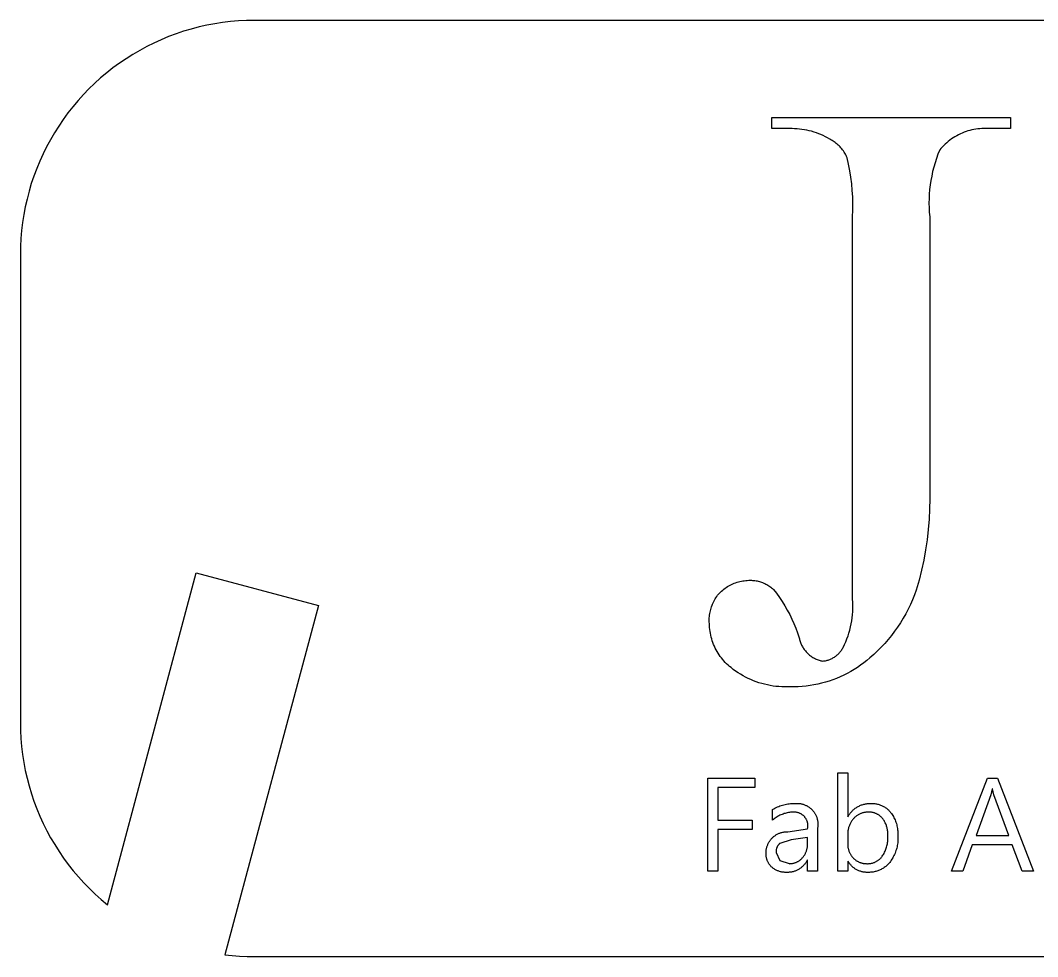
# Model space of a CAD drawing. Extents: x 0 to 595, y 0 to 619.
# Drawn here: x 0 to 258.7, y 380.5 to 618.6 of the extents above; entities that cross this region are included whole.
import ezdxf

# ---------------------------------------------------------------- set-up
doc = ezdxf.new("R2010")
doc.units = 0
doc.layers.add('Default', color=7, linetype='CONTINUOUS')

msp = doc.modelspace()

# ---------------------------------------------------------------- linework, layer by layer
at = {"layer": 'Default', "color": 1}
for points in [[(535.748031, 618.60791), (59.527559, 618.60791), (57.495222, 618.573207), (55.465254, 618.469137), (53.440024, 618.295824), (51.421891, 618.053467), (49.413209, 617.74235), (47.416319, 617.362837), (45.433551, 616.915368), (43.467216, 616.400466), (41.519606, 615.818733), (39.592993, 615.170844), (37.689623, 614.457556), (35.811714, 613.679701), (33.961458, 612.838185), (32.14101, 611.93399), (30.352494, 610.968171), (28.597994, 609.941853), (26.879558, 608.856232), (25.199187, 607.712574), (23.558842, 606.512214), (21.960434, 605.25655), (20.405828, 603.947048), (18.896837, 602.585232), (17.435218, 601.172692), (16.022678, 599.711073), (14.660862, 598.202081), (13.351359, 596.647476), (12.095696, 595.049068), (10.895335, 593.408723), (9.751678, 591.728352), (8.666058, 590.009915), (7.639739, 588.255416), (6.673919, 586.4669), (5.769725, 584.646452), (4.928209, 582.796195), (4.150354, 580.918287), (3.437066, 579.014917), (2.789178, 577.088304), (2.207443, 575.140694), (1.692542, 573.174359), (1.245074, 571.191591), (0.865559, 569.194701), (0.554443, 567.186019), (0.312086, 565.167886), (0.138773, 563.142655), (0.034703, 561.112688), (0, 559.080351), (0, 440.025233), (0.034986, 437.984628), (0.139904, 435.946421), (0.31463, 433.913009), (0.558958, 431.886783), (0.872602, 429.870122), (1.255193, 427.865398), (1.70628, 425.874968), (2.225334, 423.901171), (2.811746, 421.946327), (3.464825, 420.012734), (4.183803, 418.102665), (4.967836, 416.218366), (5.816002, 414.362051), (6.727304, 412.535901), (7.70067, 410.742065), (8.734958, 408.982649), (9.82895, 407.259724), (10.981362, 405.575313), (12.190837, 403.931396), (13.455955, 402.329906), (14.775229, 400.772727), (16.147107, 399.261686), (17.569978, 397.798562), (19.042168, 396.385074), (20.561947, 395.022884), (22.12753, 393.713592)], [(22.12753, 393.713592), (44.739855, 478.10394)], [(44.739855, 478.10394), (75.789426, 469.784232)], [(75.789426, 469.784232), (51.993434, 380.976378)], [(51.993434, 380.976378), (53.87032, 380.767103), (55.7529, 380.61747), (57.639279, 380.52763), (59.527559, 380.497673)], [(59.527559, 380.497673), (535.748031, 380.497673), (537.737809, 380.530938), (539.725362, 380.630695), (541.70847, 380.796832)]]:
    msp.add_lwpolyline(points, dxfattribs=at)
at = {"layer": 'Default', "color": 7}
for points in [[(191.075036, 591.061824), (191.075036, 593.863121), (251.769802, 593.863121), (251.769802, 591.061824), (246.575737, 591.061824), (246.060261, 591.096889), (245.543879, 591.114079), (245.027213, 591.113372), (244.510881, 591.094768), (243.995502, 591.05829), (243.481698, 591.003982), (242.970082, 590.931909), (242.46127, 590.842158), (241.955872, 590.734836), (241.454495, 590.610072), (240.95774, 590.468016), (240.466205, 590.308837), (239.980478, 590.132729), (239.501142, 589.939901), (239.028774, 589.730585), (238.563939, 589.505033), (238.107196, 589.263515), (237.659094, 589.006321), (237.220168, 588.733759), (236.790948, 588.446157), (236.371947, 588.14386), (235.963669, 587.82723), (235.566604, 587.496649), (235.181227, 587.152512), (234.808003, 586.795233), (234.447378, 586.42524), (234.099786, 586.042977), (233.765643, 585.648904), (233.335707, 584.574115), (232.941662, 583.485654), (232.583943, 582.384721), (232.262944, 581.272525), (231.979018, 580.150294), (231.732477, 579.019261), (231.523593, 577.880673), (231.352595, 576.735781), (231.219673, 575.585846), (231.124972, 574.432135), (231.068596, 573.275917), (231.050609, 572.118466), (231.071028, 570.961055), (231.129833, 569.804958), (231.226958, 568.651449), (231.226958, 499.567382), (231.264126, 496.949141), (231.216455, 494.331071), (231.083998, 491.715919), (230.866892, 489.106431), (230.565366, 486.505345), (230.179736, 483.915393), (229.710406, 481.339292), (229.157871, 478.779747), (228.522709, 476.239445), (227.805587, 473.721053), (227.348897, 472.481802), (226.851723, 471.258231), (226.314602, 470.051661), (225.738116, 468.863397), (225.122887, 467.694722), (224.469579, 466.546899), (223.778898, 465.421169), (223.051592, 464.318747), (222.288445, 463.240825), (221.490282, 462.188568), (220.657966, 461.163113), (219.792397, 460.165567), (218.894508, 459.197009), (217.965271, 458.258485), (217.00569, 457.351009), (216.016802, 456.475562), (215.254595, 455.828421), (214.470942, 455.207425), (213.666737, 454.613285), (212.8429, 454.046678), (212.000374, 453.508254), (211.140123, 452.99863), (210.263131, 452.518387), (209.3704, 452.068074), (208.462952, 451.648209), (207.541826, 451.259269), (206.608073, 450.9017), (205.662763, 450.575911), (204.706977, 450.282275), (203.741807, 450.021128), (202.768359, 449.792769), (201.787746, 449.597457), (200.801089, 449.435418), (199.809516, 449.306837), (198.814162, 449.211859), (197.816167, 449.150595), (196.81667, 449.123114), (195.816815, 449.129448), (195.079089, 449.099711), (194.34078, 449.094769), (193.602722, 449.114629), (192.865747, 449.159268), (192.130687, 449.228634), (191.398372, 449.32265), (190.669628, 449.44121), (189.945278, 449.584181), (189.226138, 449.751399), (188.51302, 449.942678), (187.806729, 450.157801), (187.108062, 450.396525), (186.417808, 450.658581), (185.736745, 450.943674), (185.065642, 451.251481), (184.405256, 451.581655), (183.756333, 451.933824), (183.119604, 452.30759), (182.495789, 452.702532), (181.88559, 453.118203), (181.289698, 453.554135), (180.708784, 454.009835), (180.326684, 454.324985), (179.955478, 454.652898), (179.595593, 454.993197), (179.247442, 455.34549), (178.911423, 455.709374), (178.587923, 456.084432), (178.277313, 456.470232), (177.97995, 456.866332), (177.696174, 457.272277), (177.426312, 457.687602), (177.170674, 458.111829), (176.929551, 458.544473), (176.703222, 458.985036), (176.491947, 459.433012), (176.295966, 459.887888), (176.115507, 460.349141), (175.950775, 460.816242), (175.80196, 461.288656), (175.669233, 461.765839), (175.552745, 462.247244), (175.45263, 462.732318), (175.369005, 463.220505), (175.301963, 463.711245), (175.251583, 464.203975), (175.217923, 464.698128), (175.20102, 465.193137), (175.180435, 465.557035), (175.172243, 465.921421), (175.176452, 466.285877), (175.193058, 466.649977), (175.222042, 467.013302), (175.26337, 467.37543), (175.316993, 467.735943), (175.382851, 468.094423), (175.460866, 468.450455), (175.55095, 468.803626), (175.652995, 469.153529), (175.766886, 469.499757), (175.892491, 469.841909), (176.029663, 470.179591), (176.178244, 470.51241), (176.338062, 470.839981), (176.508932, 471.161926), (176.690656, 471.477872), (176.883023, 471.787452), (177.085811, 472.090308), (177.298786, 472.386089), (177.5217, 472.674454), (177.754296, 472.955069), (178.025317, 473.220627), (178.305401, 473.476609), (178.59421, 473.722705), (178.891396, 473.958617), (179.196598, 474.18406), (179.50945, 474.398763), (179.829574, 474.602466), (180.156581, 474.794924), (180.490078, 474.975903), (180.829662, 475.145185), (181.174922, 475.302567), (181.525443, 475.447857), (181.8808, 475.58088), (182.240564, 475.701476), (182.604302, 475.809498), (182.971573, 475.904817), (183.341934, 475.987318), (183.714938, 476.056901), (184.090134, 476.113481), (184.46707, 476.156991), (184.84529, 476.187377), (185.224338, 476.204605), (185.603754, 476.208651), (185.896982, 476.203817), (186.189874, 476.18899), (186.48209, 476.164188), (186.77329, 476.129438), (187.063137, 476.084782), (187.351293, 476.030272), (187.637423, 475.96597), (187.921196, 475.891952), (188.20228, 475.808302), (188.480349, 475.715121), (188.75508, 475.612513), (189.026154, 475.500601), (189.293254, 475.379512), (189.556072, 475.249389), (189.814302, 475.110381), (190.067642, 474.962653), (190.3158, 474.806373), (190.558486, 474.641726), (190.795418, 474.468901), (191.026322, 474.2881), (191.250927, 474.099532), (191.468974, 473.903417), (192.250251, 472.895466), (192.9972, 471.861819), (193.708974, 470.803643), (194.384771, 469.722136), (195.023825, 468.618519), (195.625414, 467.494041), (196.188858, 466.349974), (196.71352, 465.18761), (197.198807, 464.008265), (197.64417, 462.81327), (198.049105, 461.603978), (198.098455, 461.358609), (198.156107, 461.115057), (198.221995, 460.873601), (198.296042, 460.634523), (198.378163, 460.398097), (198.468263, 460.164593), (198.566239, 459.934285), (198.671977, 459.707434), (198.785356, 459.484305), (198.906244, 459.265153), (199.034503, 459.050232), (199.169985, 458.839789), (199.312533, 458.634067), (199.461983, 458.433303), (199.618163, 458.237729), (199.780893, 458.047569), (199.949984, 457.863044), (200.125243, 457.684365), (200.306466, 457.51174), (200.493446, 457.345367), (200.685967, 457.185437), (200.883806, 457.032137), (201.086735, 456.88564), (201.294522, 456.746117), (201.506925, 456.61373), (201.7237, 456.48863), (201.944597, 456.370961), (202.169362, 456.26086), (202.397735, 456.158453), (202.629454, 456.063857), (202.86425, 455.977184), (203.101853, 455.898532), (203.34199, 455.827991), (203.584382, 455.765644), (203.828752, 455.711561), (204.074818, 455.665807), (204.296011, 455.691893), (204.516192, 455.725477), (204.735105, 455.766517), (204.952498, 455.814968), (205.168121, 455.870773), (205.381724, 455.933868), (205.593062, 456.00418), (205.801889, 456.081628), (206.007966, 456.166123), (206.211056, 456.257567), (206.410923, 456.355855), (206.607337, 456.460873), (206.800071, 456.572501), (206.988904, 456.690609), (207.173617, 456.815061), (207.353998, 456.945714), (207.529837, 457.082417), (207.700933, 457.225013), (207.867088, 457.373336), (208.02811, 457.527216), (208.183814, 457.686475), (208.334021, 457.850929), (208.478556, 458.02039), (208.617253, 458.194661), (208.749952, 458.373542), (208.876501, 458.556825), (208.996752, 458.744301), (209.110567, 458.935751), (209.217816, 459.130956), (209.565457, 459.843618), (209.88809, 460.567945), (210.185324, 461.303061), (210.456799, 462.048073), (210.702187, 462.80208), (210.92119, 463.564169), (211.113544, 464.333416), (211.279014, 465.108891), (211.417402, 465.889654), (211.528538, 466.67476), (211.61229, 467.463257), (211.668554, 468.25419), (211.697262, 469.046603), (211.698382, 469.839535), (211.67191, 470.632025), (211.617879, 471.423114), (211.617879, 568.651449), (211.68298, 570.331164), (211.693534, 572.012108), (211.649532, 573.692508), (211.551018, 575.370595), (211.398097, 577.044601), (211.19093, 578.712764), (210.929735, 580.373324), (210.614787, 582.024533), (210.246419, 583.66465), (210.109924, 583.965676), (209.963223, 584.261862), (209.806488, 584.552862), (209.6399, 584.838337), (209.463655, 585.117953), (209.277958, 585.391383), (209.083027, 585.658308), (208.87909, 585.918417), (208.666382, 586.171405), (208.445155, 586.416977), (208.215666, 586.654847), (207.978183, 586.884737), (207.732983, 587.106377), (207.480354, 587.319509), (207.220589, 587.523885), (206.953992, 587.719265), (206.680874, 587.905421), (206.401556, 588.082137), (206.116362, 588.249205), (205.825626, 588.40643), (205.280446, 588.720591), (204.724998, 589.016221), (204.159914, 589.292983), (203.585833, 589.550565), (203.003405, 589.788676), (202.413291, 590.007043), (201.816161, 590.205421), (201.21269, 590.383584), (200.603565, 590.54133), (199.989473, 590.678481), (199.371113, 590.794881), (198.749184, 590.890397), (198.124393, 590.964921), (197.497446, 591.018371), (196.869056, 591.050684), (196.239934, 591.061824), (191.075036, 591.061824)], [(210.382088, 404.804829), (210.382088, 402.274905), (207.830906, 402.274905), (207.830906, 427.27648), (210.382088, 427.27648), (210.382088, 416.08583), (210.445868, 416.08583), (210.553135, 416.278881), (210.667037, 416.468093), (210.787435, 416.653239), (210.914186, 416.834096), (211.047135, 417.010445), (211.186124, 417.182075), (211.330985, 417.348778), (211.481542, 417.510355), (211.637616, 417.66661), (211.799018, 417.817356), (211.965554, 417.96241), (212.137022, 418.101597), (212.313217, 418.234752), (212.493926, 418.361712), (212.678932, 418.482325), (212.868012, 418.596446), (213.060938, 418.703937), (213.257477, 418.804669), (213.457394, 418.898521), (213.660446, 418.985379), (213.86639, 419.065139), (214.074978, 419.137705), (214.285959, 419.202989), (214.499078, 419.260913), (214.714078, 419.311406), (214.930701, 419.354409), (215.148686, 419.389869), (215.36777, 419.417745), (215.587688, 419.438001), (215.808178, 419.450613), (216.028972, 419.455568), (216.249806, 419.452857), (216.461971, 419.458701), (216.674213, 419.457238), (216.886278, 419.448472), (217.097915, 419.432412), (217.308874, 419.409077), (217.518906, 419.378496), (217.72776, 419.340703), (217.93519, 419.295745), (218.14095, 419.243675), (218.344796, 419.184553), (218.546486, 419.118452), (218.745782, 419.045447), (218.942446, 418.965626), (219.136248, 418.879084), (219.326955, 418.785923), (219.514344, 418.686254), (219.698191, 418.580194), (219.878278, 418.467869), (220.054394, 418.349413), (220.226328, 418.224966), (220.393877, 418.094675), (220.556842, 417.958694), (220.715031, 417.817185), (220.868255, 417.670316), (221.016334, 417.51826), (221.159092, 417.361197), (221.29636, 417.199315), (221.484882, 416.939776), (221.664251, 416.673829), (221.83425, 416.401796), (221.99467, 416.124008), (222.145319, 415.840801), (222.286014, 415.55252), (222.416583, 415.259513), (222.536869, 414.962137), (222.646726, 414.660752), (222.746018, 414.355724), (222.834628, 414.047423), (222.912447, 413.736223), (222.979381, 413.422502), (223.035348, 413.10664), (223.080281, 412.789021), (223.114125, 412.470029), (223.136839, 412.150052), (223.148395, 411.829477), (223.148781, 411.508696), (223.137994, 411.188095), (223.150349, 410.845177), (223.151203, 410.502038), (223.140554, 410.159063), (223.118416, 409.816637), (223.084811, 409.475147), (223.039779, 409.134974), (222.98337, 408.796503), (222.915646, 408.460112), (222.836685, 408.126181), (222.746575, 407.795083), (222.645418, 407.467193), (222.533326, 407.142877), (222.410426, 406.822501), (222.276856, 406.506424), (222.132766, 406.195002), (221.978319, 405.888585), (221.813688, 405.587518), (221.639057, 405.292138), (221.454623, 405.002777), (221.260594, 404.719762), (221.057187, 404.443409), (220.90538, 404.264606), (220.747558, 404.09109), (220.583905, 403.923063), (220.41461, 403.76072), (220.239873, 403.604252), (220.059895, 403.453839), (219.874888, 403.309659), (219.685066, 403.171878), (219.490652, 403.040657), (219.291871, 402.916151), (219.088956, 402.798502), (218.882142, 402.68785), (218.671672, 402.584322), (218.45779, 402.48804), (218.240746, 402.399115), (218.020794, 402.317651), (217.798187, 402.243744), (217.573188, 402.177479), (217.346058, 402.118933), (217.117061, 402.068177), (216.886466, 402.025266), (216.654539, 401.990253), (216.421553, 401.963177), (216.187778, 401.944072), (215.953487, 401.932957), (215.718953, 401.929849), (215.48445, 401.934747), (215.293746, 401.931559), (215.103046, 401.934947), (214.912575, 401.944908), (214.722562, 401.961429), (214.533231, 401.984493), (214.344807, 402.01407), (214.157516, 402.050125), (213.971579, 402.092617), (213.787218, 402.141494), (213.60465, 402.196698), (213.424095, 402.258164), (213.245767, 402.325818), (213.069877, 402.399581), (212.896634, 402.479363), (212.726246, 402.565071), (212.558914, 402.656602), (212.394837, 402.753849), (212.23421, 402.856694), (212.077224, 402.965016), (211.924066, 403.078686), (211.774919, 403.197569), (211.629959, 403.321524), (211.489359, 403.450402), (211.353286, 403.584052), (211.221901, 403.722313), (211.095362, 403.865022), (210.973817, 404.012009), (210.857413, 404.163099), (210.746287, 404.318113), (210.640571, 404.476865), (210.540392, 404.639168), (210.445868, 404.804829), (210.382088, 404.804829)], [(186.741143, 423.534747), (177.386812, 423.534747), (177.386812, 415.200889), (186.060828, 415.200889), (186.060828, 412.819787), (177.386812, 412.819787), (177.386812, 402.274905), (174.835631, 402.274905), (174.835631, 425.915849), (186.741143, 425.915849), (186.741143, 423.534747)], [(257.663978, 402.274905), (254.772639, 402.274905), (252.194886, 408.907976), (242.035336, 408.907976), (239.635631, 402.274905), (236.744293, 402.274905), (245.928545, 425.915849), (248.479726, 425.915849), (257.663978, 402.274905)], [(251.323231, 411.289078), (247.557582, 421.618706), (247.204136, 423.19459), (247.12441, 423.19459), (246.739078, 421.618706), (243.005318, 411.289078), (251.323231, 411.289078)], [(191.282778, 417.922149), (191.58226, 418.098943), (191.88749, 418.265617), (192.198126, 418.421984), (192.513821, 418.567869), (192.83422, 418.703107), (193.158966, 418.827549), (193.487693, 418.941054), (193.820035, 419.043497), (194.155618, 419.13476), (194.494068, 419.214743), (194.835004, 419.283356), (195.178046, 419.340521), (195.522808, 419.386177), (195.868905, 419.420269), (196.215949, 419.442761), (196.563551, 419.453629), (196.911322, 419.452857), (197.092975, 419.469605), (197.275095, 419.480112), (197.457469, 419.484365), (197.639881, 419.482361), (197.822117, 419.474101), (198.003962, 419.459594), (198.185202, 419.438858), (198.365626, 419.411918), (198.545018, 419.378805), (198.72317, 419.339558), (198.89987, 419.294223), (199.07491, 419.242854), (199.248086, 419.185511), (199.419194, 419.122261), (199.58803, 419.05318), (199.754398, 418.978347), (199.918102, 418.897853), (200.078948, 418.811789), (200.236746, 418.720261), (200.391314, 418.623372), (200.542466, 418.521239), (200.690026, 418.413981), (200.833819, 418.301725), (200.973678, 418.184602), (201.109438, 418.062752), (201.240937, 417.936316), (201.368022, 417.805443), (201.490543, 417.670289), (201.608357, 417.531012), (201.721323, 417.387775), (201.82931, 417.240748), (201.93219, 417.090102), (202.029842, 416.936017), (202.122151, 416.778673), (202.209009, 416.618255), (202.290313, 416.454953), (202.365968, 416.288957), (202.435884, 416.120464), (202.49998, 415.949672), (202.558179, 415.776781), (202.610414, 415.601997), (202.656623, 415.425524), (202.696751, 415.247569), (202.730752, 415.068342), (202.758585, 414.888055), (202.780217, 414.706919), (202.795623, 414.525148), (202.804786, 414.342955), (202.807693, 414.160555), (202.804342, 413.978163), (202.794737, 413.795993), (202.778888, 413.614259), (202.756816, 413.433177), (202.728545, 413.252957), (202.728545, 402.274905), (200.177363, 402.274905), (200.177363, 405.01211), (200.081695, 405.01211), (199.993536, 404.842217), (199.899573, 404.675465), (199.799916, 404.512052), (199.694685, 404.352172), (199.584004, 404.196014), (199.468006, 404.043765), (199.346827, 403.895605), (199.220613, 403.751712), (199.089514, 403.612255), (198.953683, 403.477401), (198.813286, 403.347309), (198.668486, 403.222135), (198.519457, 403.102028), (198.366376, 402.987129), (198.209425, 402.877577), (198.04879, 402.773501), (197.884662, 402.675025), (197.717238, 402.582265), (197.546714, 402.495333), (197.373295, 402.414331), (197.197187, 402.339356), (197.018598, 402.270497), (196.837742, 402.207836), (196.654834, 402.151447), (196.470089, 402.101397), (196.283729, 402.057746), (196.095975, 402.020547), (195.90705, 401.989841), (195.717179, 401.965669), (195.526587, 401.948055), (195.335502, 401.937023), (195.14415, 401.932585), (194.952758, 401.934747), (194.761865, 401.927945), (194.57085, 401.92776), (194.379945, 401.934192), (194.189376, 401.947234), (193.999374, 401.96687), (193.810166, 401.993077), (193.621979, 402.025822), (193.43504, 402.065067), (193.249573, 402.110765), (193.0658, 402.16286), (192.883942, 402.221291), (192.704218, 402.285986), (192.526842, 402.356869), (192.352029, 402.433854), (192.179987, 402.516849), (192.010924, 402.605755), (191.845043, 402.700464), (191.682542, 402.800862), (191.523617, 402.90683), (191.368458, 403.01824), (191.217251, 403.134958), (191.070179, 403.256845), (190.957278, 403.366505), (190.848222, 403.47999), (190.743139, 403.597165), (190.642157, 403.71789), (190.545393, 403.842023), (190.452963, 403.969416), (190.364978, 404.099917), (190.28154, 404.233373), (190.20275, 404.369623), (190.1287, 404.508507), (190.059479, 404.649861), (189.99517, 404.793514), (189.935847, 404.939298), (189.881582, 405.08704), (189.83244, 405.236562), (189.788478, 405.38769), (189.749748, 405.540242), (189.716298, 405.694038), (189.688165, 405.848895), (189.665385, 406.004629), (189.647983, 406.161057), (189.635981, 406.31799), (189.629392, 406.475244), (189.628226, 406.632631), (189.632482, 406.789965), (189.630832, 406.974584), (189.635582, 407.159149), (189.646726, 407.343438), (189.664249, 407.527231), (189.688131, 407.710306), (189.718343, 407.892444), (189.75485, 408.073425), (189.797606, 408.253031), (189.846562, 408.431049), (189.901657, 408.607262), (189.962826, 408.781461), (190.029994, 408.953435), (190.103083, 409.122978), (190.182003, 409.289887), (190.266661, 409.45396), (190.356954, 409.615), (190.452773, 409.772815), (190.554003, 409.927214), (190.660524, 410.078013), (190.772207, 410.225029), (190.888918, 410.368085), (191.010516, 410.507013), (191.136856, 410.641641), (191.267786, 410.771812), (191.403148, 410.897366), (191.54278, 411.018153), (191.686514, 411.13403), (191.834178, 411.244855), (191.985593, 411.350497), (192.140579, 411.450827), (192.298949, 411.545726), (192.460512, 411.63508), (192.625074, 411.718781), (192.792439, 411.796729), (192.962405, 411.868829), (193.134767, 411.934997), (193.309318, 411.99515), (193.48585, 412.049219), (193.66415, 412.097137), (193.844002, 412.138848), (194.025193, 412.174301), (194.207502, 412.203453), (194.390714, 412.226269), (194.574605, 412.242722), (194.758956, 412.252793), (194.943546, 412.256469), (195.128152, 412.253745), (200.161421, 412.989865), (200.187146, 413.10651), (200.208821, 413.223975), (200.226418, 413.34212), (200.239917, 413.460802), (200.249301, 413.579881), (200.25456, 413.699213), (200.255686, 413.818655), (200.25268, 413.938065), (200.245543, 414.0573), (200.234286, 414.176216), (200.218921, 414.294671), (200.199466, 414.412524), (200.175946, 414.529633), (200.148388, 414.645859), (200.116825, 414.761061), (200.081294, 414.875102), (200.04184, 414.987845), (199.998508, 415.099157), (199.951351, 415.208901), (199.900425, 415.316949), (199.845791, 415.42317), (199.787514, 415.527437), (199.725666, 415.629626), (199.660318, 415.729613), (199.59155, 415.82728), (199.519444, 415.922509), (199.444086, 416.015185), (199.365566, 416.105199), (199.28398, 416.192442), (199.199423, 416.27681), (199.111998, 416.358203), (199.02181, 416.436521), (198.928966, 416.511673), (198.833577, 416.583566), (198.735758, 416.652117), (198.635625, 416.717241), (198.533299, 416.778863), (198.428902, 416.836907), (198.32256, 416.891304), (198.214398, 416.941989), (198.104549, 416.988901), (197.993142, 417.031985), (197.88031, 417.071189), (197.76619, 417.106465), (197.650918, 417.137771), (197.534632, 417.16507), (197.41747, 417.18833), (197.299574, 417.207522), (197.181085, 417.222623), (197.062144, 417.233616), (196.942894, 417.240486), (196.823478, 417.243227), (196.704038, 417.241834), (196.42197, 417.238601), (196.140186, 417.22554), (195.85903, 417.202665), (195.57884, 417.170005), (195.29996, 417.1276), (195.022726, 417.075501), (194.747478, 417.01377), (194.474547, 416.942484), (194.204267, 416.861729), (193.936966, 416.771603), (193.672968, 416.672216), (193.412594, 416.563688), (193.156162, 416.446151), (192.903982, 416.319748), (192.65636, 416.184633), (192.413598, 416.040969), (192.17599, 415.888932), (191.943826, 415.728706), (191.717387, 415.560485), (191.496949, 415.384475), (191.282778, 415.200889), (191.282778, 417.922149)], [(210.382088, 409.141835), (210.381561, 408.971984), (210.386895, 408.802215), (210.398085, 408.632732), (210.415116, 408.463736), (210.437969, 408.295428), (210.466615, 408.128009), (210.501022, 407.961678), (210.541148, 407.796633), (210.586946, 407.633072), (210.638359, 407.471189), (210.695329, 407.311175), (210.757786, 407.153223), (210.825657, 406.99752), (210.89886, 406.844252), (210.977308, 406.693601), (211.060908, 406.545747), (211.14956, 406.400866), (211.243159, 406.25913), (211.341593, 406.120709), (211.444745, 405.985766), (211.552491, 405.854464), (211.664705, 405.726957), (211.781252, 405.603399), (211.890181, 405.491669), (212.002801, 405.383661), (212.118984, 405.279495), (212.2386, 405.179289), (212.361514, 405.083157), (212.487586, 404.991207), (212.616676, 404.903542), (212.748636, 404.820262), (212.883318, 404.741461), (213.020571, 404.667226), (213.16024, 404.597643), (213.302166, 404.532789), (213.44619, 404.472737), (213.59215, 404.417557), (213.739881, 404.367309), (213.889215, 404.32205), (214.039985, 404.281832), (214.192021, 404.2467), (214.34515, 404.216693), (214.499202, 404.191845), (214.654, 404.172185), (214.809371, 404.157733), (214.965141, 404.148509), (215.121131, 404.144519), (215.277169, 404.145771), (215.437789, 404.142273), (215.598434, 404.144373), (215.758908, 404.152069), (215.919016, 404.165351), (216.078565, 404.184203), (216.237359, 404.208603), (216.395208, 404.23852), (216.551918, 404.273918), (216.7073, 404.314755), (216.861165, 404.360981), (217.013326, 404.412538), (217.163598, 404.469366), (217.311798, 404.531395), (217.457749, 404.598549), (217.60127, 404.670749), (217.74219, 404.747904), (217.880335, 404.829921), (218.015539, 404.916703), (218.147638, 405.008142), (218.27647, 405.104128), (218.401881, 405.204544), (218.523716, 405.309269), (218.64183, 405.418174), (218.756077, 405.531129), (218.866319, 405.647995), (218.972422, 405.768631), (219.074259, 405.892891), (219.171705, 406.020624), (219.328562, 406.265001), (219.477006, 406.514581), (219.616864, 406.76907), (219.747974, 407.028175), (219.870183, 407.291596), (219.98335, 407.559025), (220.087343, 407.830153), (220.182042, 408.104666), (220.267337, 408.382245), (220.343128, 408.662568), (220.409329, 408.945309), (220.465862, 409.230141), (220.512661, 409.516733), (220.549673, 409.804753), (220.576854, 410.093865), (220.594173, 410.383737), (220.601609, 410.674029), (220.599154, 410.964407), (220.586812, 411.254533), (220.59547, 411.476941), (220.596675, 411.699513), (220.590429, 411.922001), (220.576737, 412.144155), (220.555615, 412.365726), (220.527086, 412.586466), (220.491184, 412.806128), (220.447947, 413.024463), (220.397424, 413.241229), (220.339673, 413.456182), (220.274756, 413.669081), (220.202749, 413.879687), (220.12373, 414.087764), (220.03779, 414.293079), (219.945024, 414.495401), (219.845535, 414.694505), (219.739437, 414.890165), (219.626847, 415.082164), (219.507893, 415.270286), (219.382706, 415.454319), (219.251429, 415.634058), (219.154518, 415.748423), (219.053762, 415.859415), (218.949279, 415.966905), (218.841189, 416.070768), (218.729618, 416.170883), (218.614698, 416.267133), (218.49656, 416.359406), (218.375343, 416.447596), (218.251189, 416.531599), (218.12424, 416.611317), (217.994646, 416.686658), (217.862557, 416.757534), (217.728126, 416.823862), (217.591512, 416.885566), (217.452871, 416.942573), (217.312367, 416.994817), (217.170162, 417.042237), (217.026422, 417.084778), (216.881314, 417.12239), (216.735009, 417.155031), (216.587674, 417.182661), (216.439482, 417.205248), (216.290606, 417.222767), (216.141219, 417.235196), (215.991496, 417.242521), (215.841609, 417.244735), (215.691734, 417.241834), (215.520016, 417.244112), (215.348322, 417.240405), (215.176862, 417.23072), (215.005844, 417.215066), (214.835474, 417.193465), (214.665962, 417.16594), (214.49751, 417.132527), (214.330325, 417.093265), (214.164609, 417.048202), (214.000563, 416.997393), (213.838388, 416.940901), (213.678279, 416.878792), (213.520431, 416.811143), (213.365036, 416.738036), (213.212282, 416.659559), (213.062355, 416.575808), (212.915437, 416.486885), (212.771706, 416.392897), (212.631336, 416.293958), (212.494499, 416.190189), (212.36136, 416.081717), (212.232081, 415.968671), (212.106819, 415.85119), (211.985726, 415.729417), (211.868949, 415.603498), (211.7364, 415.449667), (211.60925, 415.291342), (211.487654, 415.128715), (211.371755, 414.961979), (211.261693, 414.791333), (211.157599, 414.616984), (211.059598, 414.439137), (210.967807, 414.258009), (210.882336, 414.073813), (210.803287, 413.88677), (210.730756, 413.697106), (210.664827, 413.505046), (210.605582, 413.310821), (210.55309, 413.114663), (210.507414, 412.916807), (210.468609, 412.717489), (210.436722, 412.516948), (210.411789, 412.315425), (210.393842, 412.113159), (210.382903, 411.910393), (210.378983, 411.707371), (210.382088, 411.504335), (210.382088, 409.141835)], [(196.044983, 410.24469), (193.128397, 409.301284), (193.057655, 409.238881), (192.989113, 409.174072), (192.922852, 409.106931), (192.858951, 409.03754), (192.797488, 408.965981), (192.738535, 408.892341), (192.682162, 408.816707), (192.628438, 408.739169), (192.577427, 408.65982), (192.52919, 408.578755), (192.483782, 408.496072), (192.441261, 408.411868), (192.401676, 408.326244), (192.365074, 408.239303), (192.331499, 408.151149), (192.300993, 408.061887), (192.27359, 407.971624), (192.249323, 407.880467), (192.228222, 407.788526), (192.210312, 407.695911), (192.195614, 407.602732), (192.184146, 407.5091), (192.175922, 407.415128), (192.170952, 407.320928), (192.16924, 407.226612), (192.17079, 407.132293), (192.175599, 407.038085), (192.183662, 406.944099), (193.088535, 404.916441), (195.468309, 404.145771), (195.619318, 404.144448), (195.770282, 404.148336), (195.921022, 404.157429), (196.071358, 404.171718), (196.221113, 404.191185), (196.370106, 404.215807), (196.518162, 404.245554), (196.665102, 404.280392), (196.810754, 404.320278), (196.954943, 404.365166), (197.097498, 404.415001), (197.238247, 404.469725), (197.377026, 404.529272), (197.513667, 404.593571), (197.648009, 404.662546), (197.779891, 404.736116), (197.909157, 404.81419), (198.035652, 404.896679), (198.159226, 404.983482), (198.279731, 405.074497), (198.397026, 405.169615), (198.510968, 405.268723), (198.621423, 405.371703), (198.72826, 405.478433), (198.831351, 405.588784), (198.944752, 405.718069), (199.053764, 405.851077), (199.158265, 405.987657), (199.258137, 406.127658), (199.353269, 406.270921), (199.443554, 406.417288), (199.528891, 406.566593), (199.609185, 406.718671), (199.684346, 406.873349), (199.754289, 407.030457), (199.818936, 407.189815), (199.878214, 407.351248), (199.932059, 407.514574), (199.980408, 407.67961), (200.023209, 407.846172), (200.060412, 408.014072), (200.091977, 408.183123), (200.117868, 408.353135), (200.138055, 408.523919), (200.152518, 408.695282), (200.161238, 408.867033), (200.164207, 409.038981), (200.161421, 409.21093), (200.161421, 410.778842), (196.044983, 410.24469)]]:
    msp.add_lwpolyline(points, dxfattribs=at)

doc.saveas('drawing.dxf')
